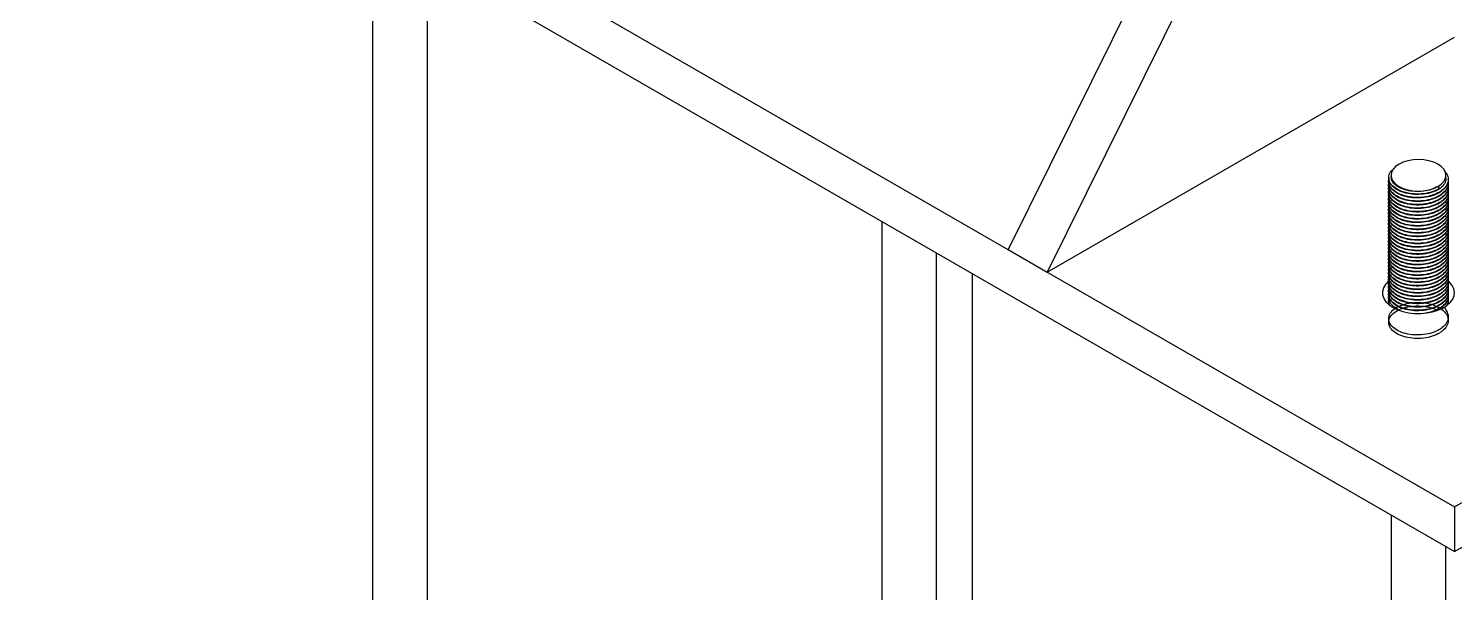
# Model space of a CAD drawing. Header units: millimetres. Extents: x 0 to 594, y 0 to 420.
# Drawn here: x 468.94 to 485.44, y 106.19 to 112.72 of the extents above; entities that cross this region are included whole.
import ezdxf

# ---------------------------------------------------------------- set-up
doc = ezdxf.new("R2010")
doc.units = ezdxf.units.MM

msp = doc.modelspace()

# ---------------------------------------------------------------- linework, layer by layer
at = {"color": 7, "linetype": 'Continuous', "lineweight": 25}
for p, q in [((484.99498, 119.68545), (480.28094, 110.15958)), ((485.44376, 119.42638), (480.72971, 109.90051)), ((468.9446, 116.70391), (485.44376, 107.17915)), ((485.44376, 107.17915), (501.94292, 116.70391)), ((468.9446, 116.18568), (485.44376, 106.66092)), ((485.44376, 106.66092), (501.94292, 116.18568)), ((472.92465, 113.88805), (472.92465, 96.86639)), ((473.55931, 96.86639), (473.55931, 113.52166)), ((480.72971, 109.90051), (485.44376, 112.62187)), ((484.6827, 110.99288), (484.6827, 110.98777)), ((484.6827, 110.95205), (484.6827, 110.94695)), ((484.6827, 110.91122), (484.6827, 110.90612)), ((484.70976, 111.02087), (484.70976, 111.0056)), ((485.25148, 110.89134), (485.27062, 110.86753)), ((485.34443, 110.9852), (485.34443, 111.02087)), ((485.37149, 110.96734), (485.37149, 110.97244)), ((485.37149, 110.92651), (485.37149, 110.93161)), ((485.37149, 110.88568), (485.37149, 110.89079)), ((484.6827, 110.8704), (484.6827, 110.86529)), ((484.6827, 110.82957), (484.6827, 110.82447)), ((484.6827, 110.78874), (484.6827, 110.78364)), ((484.6827, 110.74791), (484.6827, 110.74281)), ((485.27062, 110.86753), (485.27062, 110.86243)), ((485.37149, 110.84485), (485.37149, 110.84996)), ((485.37149, 110.80403), (485.37149, 110.80913)), ((485.37149, 110.7632), (485.37149, 110.7683)), ((485.37149, 110.72237), (485.37149, 110.72748)), ((484.6827, 110.70709), (484.6827, 110.70198)), ((484.6827, 110.66626), (484.6827, 110.66116)), ((484.6827, 110.62543), (484.6827, 110.62033)), ((484.6827, 110.58461), (484.6827, 110.5795)), ((485.37149, 110.68155), (485.37149, 110.68665)), ((485.37149, 110.64072), (485.37149, 110.64582)), ((485.37149, 110.59989), (485.37149, 110.605)), ((485.37149, 110.55907), (485.37149, 110.56417)), ((478.8172, 110.48635), (478.8172, 93.46469)), ((484.6827, 110.54378), (484.6827, 110.53868)), ((484.6827, 110.50295), (484.6827, 110.49785)), ((484.6827, 110.46213), (484.6827, 110.45702)), ((484.6827, 110.4213), (484.6827, 110.41619)), ((484.6827, 110.38047), (484.6827, 110.37537)), ((485.37149, 110.51824), (485.37149, 110.52334)), ((485.37149, 110.47741), (485.37149, 110.48251)), ((485.37149, 110.43658), (485.37149, 110.44169)), ((485.37149, 110.39576), (485.37149, 110.40086)), ((484.6827, 110.33964), (484.6827, 110.33454)), ((484.6827, 110.29882), (484.6827, 110.29371)), ((484.6827, 110.25799), (484.6827, 110.25289)), ((484.6827, 110.21716), (484.6827, 110.21206)), ((485.37149, 110.35493), (485.37149, 110.36003)), ((485.37149, 110.3141), (485.37149, 110.31921)), ((485.37149, 110.27328), (485.37149, 110.27838)), ((485.37149, 110.23245), (485.37149, 110.23755)), ((479.45187, 93.46469), (479.45187, 110.11996)), ((480.28094, 110.15958), (480.72971, 109.90051)), ((484.6827, 110.17634), (484.6827, 110.17123)), ((484.6827, 110.13551), (484.6827, 110.13041)), ((484.6827, 110.09468), (484.6827, 110.08958)), ((484.6827, 110.05385), (484.6827, 110.04875)), ((485.37149, 110.19162), (485.37149, 110.19673)), ((485.37149, 110.1508), (485.37149, 110.1559)), ((485.37149, 110.10997), (485.37149, 110.11507)), ((485.37149, 110.06914), (485.37149, 110.07424)), ((484.6827, 110.01303), (484.6827, 110.00792)), ((484.6827, 109.9722), (484.6827, 109.9671)), ((484.6827, 109.93137), (484.6827, 109.92627)), ((484.6827, 109.89055), (484.6827, 109.88544)), ((485.37149, 110.02831), (485.37149, 110.03342)), ((485.37149, 109.98749), (485.37149, 109.99259)), ((485.37149, 109.94666), (485.37149, 109.95176)), ((485.37149, 109.90583), (485.37149, 109.91094)), ((479.86854, 100.50863), (479.86854, 109.87943)), ((484.6827, 109.84972), (484.6827, 109.84462)), ((484.6827, 109.80889), (484.6827, 109.80379)), ((484.6827, 109.76807), (484.6827, 109.76296)), ((484.6827, 109.72724), (484.6827, 109.72213)), ((485.37149, 109.86501), (485.37149, 109.87011)), ((485.37149, 109.82418), (485.37149, 109.82928)), ((485.37149, 109.78335), (485.37149, 109.78846)), ((485.37149, 109.74252), (485.37149, 109.74763)), ((484.6827, 109.68641), (484.6827, 109.68131)), ((484.6827, 109.64558), (484.6827, 109.64048)), ((484.6827, 109.60476), (484.6827, 109.59965)), ((484.6827, 109.56393), (484.6827, 109.55883)), ((485.37149, 109.7017), (485.37149, 109.7068)), ((485.37149, 109.66087), (485.37149, 109.66597)), ((485.37149, 109.62004), (485.37149, 109.62515)), ((485.37149, 109.57922), (485.37149, 109.58432)), ((484.6827, 109.5231), (484.6827, 109.518)), ((484.77257, 109.47343), (484.73615, 109.49898)), ((485.37149, 109.53839), (485.37149, 109.54349)), ((484.70976, 107.08465), (484.70976, 90.06299)), ((485.44376, 107.17915), (485.44376, 106.66092)), ((485.34443, 90.06299), (485.34443, 106.71826))]:
    msp.add_line(p, q, dxfattribs=at)
at = {"color": 7, "linetype": 'Continuous', "lineweight": 25, "flags": 128}
for points in [[(485.25148, 111.15041), (485.20339, 111.17319), (485.14853, 111.19012), (485.089, 111.20055), (485.02709, 111.20407), (484.96518, 111.20055), (484.90565, 111.19012), (484.85079, 111.17319), (484.8027, 111.15041), (484.76324, 111.12265), (484.73391, 111.09098), (484.71586, 111.05661), (484.70976, 111.02087), (484.71586, 110.98513), (484.73391, 110.95077), (484.76324, 110.9191), (484.8027, 110.89134), (484.85079, 110.86855), (484.90565, 110.85163), (484.96518, 110.8412), (485.02709, 110.83768), (485.089, 110.8412), (485.14853, 110.85163), (485.20339, 110.86855), (485.25148, 110.89134)], [(485.25148, 110.89134), (485.29094, 110.9191), (485.32027, 110.95077), (485.33833, 110.98513), (485.34443, 111.02087), (485.33833, 111.05661), (485.32027, 111.09098), (485.29094, 111.12265), (485.25148, 111.15041)], [(484.68275, 109.79541), (484.677, 109.79041), (484.64386, 109.75438), (484.62173, 109.71563), (484.61127, 109.67528), (484.61277, 109.63449), (484.62619, 109.59444), (484.65114, 109.55627), (484.68691, 109.52108), (484.73246, 109.48989)], [(484.73246, 109.48989), (484.78649, 109.46359), (484.84745, 109.44294), (484.91357, 109.42854), (484.98295, 109.42079), (485.05361, 109.41992), (485.1235, 109.42596), (485.19062, 109.43874), (485.25303, 109.45787), (485.30895, 109.48282), (485.35676, 109.51287), (485.39508, 109.54715), (485.42282, 109.58467), (485.43917, 109.62436), (485.44366, 109.66508), (485.43618, 109.70565), (485.41692, 109.7449), (485.38645, 109.78171), (485.36715, 109.79897)]]:
    msp.add_lwpolyline(points, dxfattribs=at)
at = {"color": 7, "linetype": 'Continuous', "lineweight": 25}
for points, knots in [([(485.32959, 111.06606), (485.34013, 111.05407), (485.36683, 111.02371), (485.37611, 110.96732), (485.35823, 110.90445), (485.31621, 110.85724), (485.25954, 110.81797), (485.18845, 110.78616), (485.08672, 110.76417), (484.97984, 110.76117), (484.87771, 110.77685), (484.78909, 110.80925), (484.72205, 110.85586), (484.68699, 110.91126), (484.67594, 110.95363), (484.6862, 110.9746), (484.68727, 110.97678)], [0, 0, 0, 0, 0.05249283, 0.13290047, 0.21628886, 0.29877283, 0.33703869, 0.41773049, 0.50118346, 0.58346792, 0.66304774, 0.74581618, 0.82906427, 0.90910047, 0.99053264, 1, 1, 1, 1]), ([(485.27062, 110.86753), (485.24389, 110.85398), (485.18952, 110.82641), (485.08643, 110.80515), (484.9799, 110.80196), (484.87773, 110.81769), (484.78893, 110.85009), (484.72267, 110.8966), (484.68475, 110.95242), (484.67978, 111.01153), (484.69792, 111.06044), (484.72745, 111.08425), (484.73658, 111.09161)], [0, 0, 0, 0, 0.104196, 0.21195746, 0.31821003, 0.42097016, 0.5278477, 0.63534459, 0.73869403, 0.84384606, 0.95171613, 1, 1, 1, 1]), ([(485.36689, 110.94804), (485.36878, 110.9412), (485.37651, 110.91327), (485.3566, 110.86347), (485.31638, 110.81643), (485.25947, 110.77713), (485.18848, 110.74533), (485.08671, 110.72334), (484.97984, 110.72034), (484.87771, 110.73603), (484.78909, 110.76842), (484.72205, 110.81504), (484.68699, 110.87043), (484.67594, 110.9128), (484.6862, 110.93377), (484.68727, 110.93596)], [0, 0, 0, 0, 0.03024558, 0.12350622, 0.21575538, 0.25855149, 0.34879629, 0.44212917, 0.53415518, 0.62315636, 0.71572366, 0.80882739, 0.89833898, 0.98941181, 1, 1, 1, 1]), ([(485.36689, 110.90721), (485.36878, 110.90037), (485.37651, 110.87244), (485.3566, 110.82265), (485.31638, 110.77561), (485.25947, 110.7363), (485.18848, 110.70451), (485.08671, 110.68252), (484.97984, 110.67951), (484.87771, 110.6952), (484.78909, 110.72759), (484.72205, 110.77421), (484.68699, 110.82961), (484.67594, 110.87197), (484.6862, 110.89294), (484.68727, 110.89513)], [0, 0, 0, 0, 0.03024558, 0.12350622, 0.21575538, 0.25855149, 0.34879629, 0.44212917, 0.53415518, 0.62315636, 0.71572366, 0.80882739, 0.89833898, 0.98941181, 1, 1, 1, 1]), ([(485.27062, 110.86243), (485.24389, 110.84887), (485.18952, 110.8213), (485.08644, 110.80005), (484.97989, 110.79685), (484.87778, 110.81258), (484.78875, 110.84498), (484.72336, 110.89153), (484.68651, 110.94147), (484.68623, 110.9743), (484.68612, 110.98785)], [0, 0, 0, 0, 0.1284335, 0.26126185, 0.39223031, 0.51889393, 0.65063274, 0.78313497, 0.91052499, 1, 1, 1, 1]), ([(485.37052, 110.96728), (485.37084, 110.96592), (485.37611, 110.94345), (485.35577, 110.89917), (485.31647, 110.85216), (485.25943, 110.81285), (485.18849, 110.78106), (485.08671, 110.75907), (484.97982, 110.75607), (484.8778, 110.77175), (484.78874, 110.80416), (484.72336, 110.8507), (484.68651, 110.90064), (484.68623, 110.93347), (484.68612, 110.94702)], [0, 0, 0, 0, 0.00638904, 0.10592547, 0.20438233, 0.25005832, 0.34637596, 0.44598947, 0.54420818, 0.63919851, 0.73799493, 0.83736387, 0.93289896, 1, 1, 1, 1]), ([(485.37052, 110.92645), (485.37084, 110.92509), (485.37611, 110.90262), (485.35577, 110.85835), (485.31647, 110.81133), (485.25943, 110.77203), (485.18849, 110.74023), (485.08671, 110.71824), (484.97982, 110.71524), (484.8778, 110.73092), (484.78874, 110.76333), (484.72336, 110.80987), (484.68651, 110.85981), (484.68623, 110.89265), (484.68612, 110.90619)], [0, 0, 0, 0, 0.00638904, 0.10592547, 0.20438233, 0.25005832, 0.34637596, 0.44598947, 0.54420818, 0.63919851, 0.73799493, 0.83736387, 0.93289896, 1, 1, 1, 1]), ([(485.37052, 110.88562), (485.37084, 110.88427), (485.37611, 110.8618), (485.35577, 110.81752), (485.31647, 110.77051), (485.25943, 110.7312), (485.18849, 110.6994), (485.08671, 110.67741), (484.97982, 110.67441), (484.8778, 110.69009), (484.78874, 110.7225), (484.72336, 110.76904), (484.68651, 110.81899), (484.68623, 110.85182), (484.68612, 110.86537)], [0, 0, 0, 0, 0.00638904, 0.10592547, 0.20438233, 0.25005832, 0.34637596, 0.44598947, 0.54420818, 0.63919851, 0.73799493, 0.83736387, 0.93289896, 1, 1, 1, 1]), ([(485.25148, 110.89134), (485.22685, 110.8788), (485.17675, 110.8533), (485.08177, 110.83354), (484.9836, 110.83044), (484.88951, 110.84479), (484.80748, 110.87448), (484.74723, 110.9172), (484.71328, 110.96309), (484.71302, 110.99326), (484.71291, 111.00571)], [0, 0, 0, 0, 0.12843066, 0.26125695, 0.392223, 0.51888349, 0.65062003, 0.78312015, 0.91050715, 1, 1, 1, 1]), ([(485.34354, 110.98514), (485.34383, 110.98389), (485.3487, 110.96313), (485.3293, 110.92251), (485.29969, 110.88354), (485.27463, 110.86656), (485.27127, 110.86428)], [0, 0, 0, 0, 0.02902998, 0.48226574, 0.93058476, 1, 1, 1, 1]), ([(485.36689, 110.86638), (485.36878, 110.85954), (485.37651, 110.83162), (485.3566, 110.78182), (485.31638, 110.73478), (485.25947, 110.69548), (485.18848, 110.66368), (485.08671, 110.64169), (484.97984, 110.63869), (484.87771, 110.65437), (484.78909, 110.68676), (484.72205, 110.73338), (484.68699, 110.78878), (484.67594, 110.83114), (484.6862, 110.85212), (484.68727, 110.8543)], [0, 0, 0, 0, 0.03024558, 0.12350622, 0.21575538, 0.25855149, 0.34879629, 0.44212917, 0.53415518, 0.62315636, 0.71572366, 0.80882739, 0.89833898, 0.98941181, 1, 1, 1, 1]), ([(485.36689, 110.82556), (485.36878, 110.81872), (485.37651, 110.79079), (485.3566, 110.74099), (485.31638, 110.69395), (485.25947, 110.65465), (485.18848, 110.62285), (485.08671, 110.60086), (484.97984, 110.59786), (484.87771, 110.61355), (484.78909, 110.64594), (484.72205, 110.69255), (484.68699, 110.74795), (484.67594, 110.79032), (484.6862, 110.81129), (484.68727, 110.81347)], [0, 0, 0, 0, 0.03024558, 0.12350622, 0.21575538, 0.25855149, 0.34879629, 0.44212917, 0.53415518, 0.62315636, 0.71572366, 0.80882739, 0.89833898, 0.98941181, 1, 1, 1, 1]), ([(485.36689, 110.78473), (485.36878, 110.77789), (485.37651, 110.74996), (485.3566, 110.70017), (485.31638, 110.65313), (485.25947, 110.61382), (485.18848, 110.58202), (485.08671, 110.56004), (484.97984, 110.55703), (484.87771, 110.57272), (484.78909, 110.60511), (484.72205, 110.65173), (484.68699, 110.70713), (484.67594, 110.74949), (484.6862, 110.77046), (484.68727, 110.77265)], [0, 0, 0, 0, 0.03024558, 0.12350622, 0.21575538, 0.25855149, 0.34879629, 0.44212917, 0.53415518, 0.62315636, 0.71572366, 0.80882739, 0.89833898, 0.98941181, 1, 1, 1, 1]), ([(485.36689, 110.7439), (485.36878, 110.73706), (485.37651, 110.70914), (485.3566, 110.65934), (485.31638, 110.6123), (485.25947, 110.573), (485.18848, 110.5412), (485.08671, 110.51921), (484.97984, 110.51621), (484.87771, 110.53189), (484.78909, 110.56428), (484.72205, 110.6109), (484.68699, 110.6663), (484.67594, 110.70866), (484.6862, 110.72964), (484.68727, 110.73182)], [0, 0, 0, 0, 0.03024558, 0.12350622, 0.21575538, 0.25855149, 0.34879629, 0.44212917, 0.53415518, 0.62315636, 0.71572366, 0.80882739, 0.89833898, 0.98941181, 1, 1, 1, 1]), ([(485.37052, 110.8448), (485.37084, 110.84344), (485.37611, 110.82097), (485.35577, 110.77669), (485.31647, 110.72968), (485.25943, 110.69037), (485.18849, 110.65858), (485.08671, 110.63659), (484.97982, 110.63359), (484.8778, 110.64927), (484.78874, 110.68168), (484.72336, 110.72822), (484.68651, 110.77816), (484.68623, 110.81099), (484.68612, 110.82454)], [0, 0, 0, 0, 0.00638904, 0.10592547, 0.20438233, 0.25005832, 0.34637596, 0.44598947, 0.54420818, 0.63919851, 0.73799493, 0.83736387, 0.93289896, 1, 1, 1, 1]), ([(485.37052, 110.80397), (485.37084, 110.80261), (485.37611, 110.78014), (485.35577, 110.73586), (485.31647, 110.68885), (485.25943, 110.64955), (485.18849, 110.61775), (485.08671, 110.59576), (484.97982, 110.59276), (484.8778, 110.60844), (484.78874, 110.64085), (484.72336, 110.68739), (484.68651, 110.73733), (484.68623, 110.77017), (484.68612, 110.78371)], [0, 0, 0, 0, 0.00638904, 0.10592547, 0.20438233, 0.25005832, 0.34637596, 0.44598947, 0.54420818, 0.63919851, 0.73799493, 0.83736387, 0.93289896, 1, 1, 1, 1]), ([(485.37052, 110.76314), (485.37084, 110.76179), (485.37611, 110.73932), (485.35577, 110.69504), (485.31647, 110.64802), (485.25943, 110.60872), (485.18849, 110.57692), (485.08671, 110.55493), (484.97982, 110.55193), (484.8778, 110.56761), (484.78874, 110.60002), (484.72336, 110.64656), (484.68651, 110.69651), (484.68623, 110.72934), (484.68612, 110.74288)], [0, 0, 0, 0, 0.00638904, 0.10592547, 0.20438233, 0.25005832, 0.34637596, 0.44598947, 0.54420818, 0.63919851, 0.73799493, 0.83736387, 0.93289896, 1, 1, 1, 1]), ([(485.37052, 110.72231), (485.37084, 110.72096), (485.37611, 110.69849), (485.35577, 110.65421), (485.31647, 110.6072), (485.25943, 110.56789), (485.18849, 110.53609), (485.08671, 110.51411), (484.97982, 110.5111), (484.8778, 110.52678), (484.78874, 110.5592), (484.72336, 110.60574), (484.68651, 110.65568), (484.68623, 110.68851), (484.68612, 110.70206)], [0, 0, 0, 0, 0.00638904, 0.10592547, 0.20438233, 0.25005832, 0.34637596, 0.44598947, 0.54420818, 0.63919851, 0.73799493, 0.83736387, 0.93289896, 1, 1, 1, 1]), ([(485.36689, 110.70307), (485.36878, 110.69624), (485.37651, 110.66831), (485.3566, 110.61851), (485.31638, 110.57147), (485.25947, 110.53217), (485.18848, 110.50037), (485.08671, 110.47838), (484.97984, 110.47538), (484.87771, 110.49106), (484.78909, 110.52346), (484.72205, 110.57007), (484.68699, 110.62547), (484.67594, 110.66784), (484.6862, 110.68881), (484.68727, 110.69099)], [0, 0, 0, 0, 0.03024558, 0.12350622, 0.21575538, 0.25855149, 0.34879629, 0.44212917, 0.53415518, 0.62315636, 0.71572366, 0.80882739, 0.89833898, 0.98941181, 1, 1, 1, 1]), ([(485.36689, 110.66225), (485.36878, 110.65541), (485.37651, 110.62748), (485.3566, 110.57768), (485.31638, 110.53064), (485.25947, 110.49134), (485.18848, 110.45954), (485.08671, 110.43756), (484.97984, 110.43455), (484.87771, 110.45024), (484.78909, 110.48263), (484.72205, 110.52925), (484.68699, 110.58464), (484.67594, 110.62701), (484.6862, 110.64798), (484.68727, 110.65017)], [0, 0, 0, 0, 0.03024558, 0.12350622, 0.21575538, 0.25855149, 0.34879629, 0.44212917, 0.53415518, 0.62315636, 0.71572366, 0.80882739, 0.89833898, 0.98941181, 1, 1, 1, 1]), ([(485.36689, 110.62142), (485.36878, 110.61458), (485.37651, 110.58666), (485.3566, 110.53686), (485.31638, 110.48982), (485.25947, 110.45052), (485.18848, 110.41872), (485.08671, 110.39673), (484.97984, 110.39373), (484.87771, 110.40941), (484.78909, 110.4418), (484.72205, 110.48842), (484.68699, 110.54382), (484.67594, 110.58618), (484.6862, 110.60715), (484.68727, 110.60934)], [0, 0, 0, 0, 0.03024558, 0.12350622, 0.21575538, 0.25855149, 0.34879629, 0.44212917, 0.53415518, 0.62315636, 0.71572366, 0.80882739, 0.89833898, 0.98941181, 1, 1, 1, 1]), ([(485.36689, 110.58059), (485.36878, 110.57375), (485.37651, 110.54583), (485.3566, 110.49603), (485.31638, 110.44899), (485.25947, 110.40969), (485.18848, 110.37789), (485.08671, 110.3559), (484.97984, 110.3529), (484.87771, 110.36858), (484.78909, 110.40098), (484.72205, 110.44759), (484.68699, 110.50299), (484.67594, 110.54535), (484.6862, 110.56633), (484.68727, 110.56851)], [0, 0, 0, 0, 0.03024558, 0.12350622, 0.21575538, 0.25855149, 0.34879629, 0.44212917, 0.53415518, 0.62315636, 0.71572366, 0.80882739, 0.89833898, 0.98941181, 1, 1, 1, 1]), ([(485.37052, 110.68149), (485.37084, 110.68013), (485.37611, 110.65766), (485.35577, 110.61338), (485.31647, 110.56637), (485.25943, 110.52707), (485.18849, 110.49527), (485.08671, 110.47328), (484.97982, 110.47028), (484.8778, 110.48596), (484.78874, 110.51837), (484.72336, 110.56491), (484.68651, 110.61485), (484.68623, 110.64768), (484.68612, 110.66123)], [0, 0, 0, 0, 0.00638904, 0.10592547, 0.20438233, 0.25005832, 0.34637596, 0.44598947, 0.54420818, 0.63919851, 0.73799493, 0.83736387, 0.93289896, 1, 1, 1, 1]), ([(485.37052, 110.64066), (485.37084, 110.6393), (485.37611, 110.61684), (485.35577, 110.57256), (485.31647, 110.52554), (485.25943, 110.48624), (485.18849, 110.45444), (485.08671, 110.43245), (484.97982, 110.42945), (484.8778, 110.44513), (484.78874, 110.47754), (484.72336, 110.52408), (484.68651, 110.57402), (484.68623, 110.60686), (484.68612, 110.6204)], [0, 0, 0, 0, 0.00638904, 0.10592547, 0.20438233, 0.25005832, 0.34637596, 0.44598947, 0.54420818, 0.63919851, 0.73799493, 0.83736387, 0.93289896, 1, 1, 1, 1]), ([(485.37052, 110.59983), (485.37084, 110.59848), (485.37611, 110.57601), (485.35577, 110.53173), (485.31647, 110.48472), (485.25943, 110.44541), (485.18849, 110.41361), (485.08671, 110.39162), (484.97982, 110.38862), (484.8778, 110.4043), (484.78874, 110.43672), (484.72336, 110.48325), (484.68651, 110.5332), (484.68623, 110.56603), (484.68612, 110.57958)], [0, 0, 0, 0, 0.00638904, 0.10592547, 0.20438233, 0.25005832, 0.34637596, 0.44598947, 0.54420818, 0.63919851, 0.73799493, 0.83736387, 0.93289896, 1, 1, 1, 1]), ([(485.37052, 110.55901), (485.37084, 110.55765), (485.37611, 110.53518), (485.35577, 110.4909), (485.31647, 110.44389), (485.25943, 110.40458), (485.18849, 110.37279), (485.08671, 110.3508), (484.97982, 110.3478), (484.8778, 110.36348), (484.78874, 110.39589), (484.72336, 110.44243), (484.68651, 110.49237), (484.68623, 110.5252), (484.68612, 110.53875)], [0, 0, 0, 0, 0.00638904, 0.10592547, 0.20438233, 0.25005832, 0.34637596, 0.44598947, 0.54420818, 0.63919851, 0.73799493, 0.83736387, 0.93289896, 1, 1, 1, 1]), ([(485.36689, 110.53977), (485.36878, 110.53293), (485.37651, 110.505), (485.3566, 110.4552), (485.31638, 110.40816), (485.25947, 110.36886), (485.18848, 110.33706), (485.08671, 110.31507), (484.97984, 110.31207), (484.87771, 110.32776), (484.78909, 110.36015), (484.72205, 110.40676), (484.68699, 110.46216), (484.67594, 110.50453), (484.6862, 110.5255), (484.68727, 110.52768)], [0, 0, 0, 0, 0.03024558, 0.12350622, 0.21575538, 0.25855149, 0.34879629, 0.44212917, 0.53415518, 0.62315636, 0.71572366, 0.80882739, 0.89833898, 0.98941181, 1, 1, 1, 1]), ([(485.36689, 110.49894), (485.36878, 110.4921), (485.37651, 110.46417), (485.3566, 110.41438), (485.31638, 110.36734), (485.25947, 110.32803), (485.18848, 110.29623), (485.08671, 110.27425), (484.97984, 110.27124), (484.87771, 110.28693), (484.78909, 110.31932), (484.72205, 110.36594), (484.68699, 110.42134), (484.67594, 110.4637), (484.6862, 110.48467), (484.68727, 110.48686)], [0, 0, 0, 0, 0.03024558, 0.12350622, 0.21575538, 0.25855149, 0.34879629, 0.44212917, 0.53415518, 0.62315636, 0.71572366, 0.80882739, 0.89833898, 0.98941181, 1, 1, 1, 1]), ([(485.36689, 110.45811), (485.36878, 110.45127), (485.37651, 110.42335), (485.3566, 110.37355), (485.31638, 110.32651), (485.25947, 110.28721), (485.18848, 110.25541), (485.08671, 110.23342), (484.97984, 110.23042), (484.87771, 110.2461), (484.78909, 110.27849), (484.72205, 110.32511), (484.68699, 110.38051), (484.67594, 110.42287), (484.6862, 110.44385), (484.68727, 110.44603)], [0, 0, 0, 0, 0.03024558, 0.12350622, 0.21575538, 0.25855149, 0.34879629, 0.44212917, 0.53415518, 0.62315636, 0.71572366, 0.80882739, 0.89833898, 0.98941181, 1, 1, 1, 1]), ([(485.36689, 110.41729), (485.36878, 110.41045), (485.37651, 110.38252), (485.3566, 110.33272), (485.31638, 110.28568), (485.25947, 110.24638), (485.18848, 110.21458), (485.08671, 110.19259), (484.97984, 110.18959), (484.87771, 110.20528), (484.78909, 110.23767), (484.72205, 110.28428), (484.68699, 110.33968), (484.67594, 110.38205), (484.6862, 110.40302), (484.68727, 110.4052)], [0, 0, 0, 0, 0.03024558, 0.12350622, 0.21575538, 0.25855149, 0.34879629, 0.44212917, 0.53415518, 0.62315636, 0.71572366, 0.80882739, 0.89833898, 0.98941181, 1, 1, 1, 1]), ([(485.37052, 110.51818), (485.37084, 110.51682), (485.37611, 110.49435), (485.35577, 110.45007), (485.31647, 110.40306), (485.25943, 110.36376), (485.18849, 110.33196), (485.08671, 110.30997), (484.97982, 110.30697), (484.8778, 110.32265), (484.78874, 110.35506), (484.72336, 110.4016), (484.68651, 110.45154), (484.68623, 110.48438), (484.68612, 110.49792)], [0, 0, 0, 0, 0.00638904, 0.10592547, 0.20438233, 0.25005832, 0.34637596, 0.44598947, 0.54420818, 0.63919851, 0.73799493, 0.83736387, 0.93289896, 1, 1, 1, 1]), ([(485.37052, 110.47735), (485.37084, 110.476), (485.37611, 110.45353), (485.35577, 110.40925), (485.31647, 110.36224), (485.25943, 110.32293), (485.18849, 110.29113), (485.08671, 110.26914), (484.97982, 110.26614), (484.8778, 110.28182), (484.78874, 110.31423), (484.72336, 110.36077), (484.68651, 110.41072), (484.68623, 110.44355), (484.68612, 110.45709)], [0, 0, 0, 0, 0.00638904, 0.10592547, 0.20438233, 0.25005832, 0.34637596, 0.44598947, 0.54420818, 0.63919851, 0.73799493, 0.83736387, 0.93289896, 1, 1, 1, 1]), ([(485.37052, 110.43652), (485.37084, 110.43517), (485.37611, 110.4127), (485.35577, 110.36842), (485.31647, 110.32141), (485.25943, 110.2821), (485.18849, 110.2503), (485.08671, 110.22832), (484.97982, 110.22532), (484.8778, 110.241), (484.78874, 110.27341), (484.72336, 110.31995), (484.68651, 110.36989), (484.68623, 110.40272), (484.68612, 110.41627)], [0, 0, 0, 0, 0.00638904, 0.10592547, 0.20438233, 0.25005832, 0.34637596, 0.44598947, 0.54420818, 0.63919851, 0.73799493, 0.83736387, 0.93289896, 1, 1, 1, 1]), ([(485.37052, 110.3957), (485.37084, 110.39434), (485.37611, 110.37187), (485.35577, 110.32759), (485.31647, 110.28058), (485.25943, 110.24128), (485.18849, 110.20948), (485.08671, 110.18749), (484.97982, 110.18449), (484.8778, 110.20017), (484.78874, 110.23258), (484.72336, 110.27912), (484.68651, 110.32906), (484.68623, 110.36189), (484.68612, 110.37544)], [0, 0, 0, 0, 0.00638904, 0.10592547, 0.20438233, 0.25005832, 0.34637596, 0.44598947, 0.54420818, 0.63919851, 0.73799493, 0.83736387, 0.93289896, 1, 1, 1, 1]), ([(485.36689, 110.37646), (485.36878, 110.36962), (485.37651, 110.34169), (485.3566, 110.2919), (485.31638, 110.24486), (485.25947, 110.20555), (485.18848, 110.17375), (485.08671, 110.15177), (484.97984, 110.14876), (484.87771, 110.16445), (484.78909, 110.19684), (484.72205, 110.24346), (484.68699, 110.29885), (484.67594, 110.34122), (484.6862, 110.36219), (484.68727, 110.36438)], [0, 0, 0, 0, 0.03024558, 0.12350622, 0.21575538, 0.25855149, 0.34879629, 0.44212917, 0.53415518, 0.62315636, 0.71572366, 0.80882739, 0.89833898, 0.98941181, 1, 1, 1, 1]), ([(485.36689, 110.33563), (485.36878, 110.32879), (485.37651, 110.30087), (485.3566, 110.25107), (485.31638, 110.20403), (485.25947, 110.16473), (485.18848, 110.13293), (485.08671, 110.11094), (484.97984, 110.10794), (484.87771, 110.12362), (484.78909, 110.15601), (484.72205, 110.20263), (484.68699, 110.25803), (484.67594, 110.30039), (484.6862, 110.32137), (484.68727, 110.32355)], [0, 0, 0, 0, 0.03024558, 0.12350622, 0.21575538, 0.25855149, 0.34879629, 0.44212917, 0.53415518, 0.62315636, 0.71572366, 0.80882739, 0.89833898, 0.98941181, 1, 1, 1, 1]), ([(485.36689, 110.2948), (485.36878, 110.28797), (485.37651, 110.26004), (485.3566, 110.21024), (485.31638, 110.1632), (485.25947, 110.1239), (485.18848, 110.0921), (485.08671, 110.07011), (484.97984, 110.06711), (484.87771, 110.08279), (484.78909, 110.11519), (484.72205, 110.1618), (484.68699, 110.2172), (484.67594, 110.25957), (484.6862, 110.28054), (484.68727, 110.28272)], [0, 0, 0, 0, 0.03024558, 0.12350622, 0.21575538, 0.25855149, 0.34879629, 0.44212917, 0.53415518, 0.62315636, 0.71572366, 0.80882739, 0.89833898, 0.98941181, 1, 1, 1, 1]), ([(485.36689, 110.25398), (485.36878, 110.24714), (485.37651, 110.21921), (485.3566, 110.16941), (485.31638, 110.12237), (485.25947, 110.08307), (485.18848, 110.05127), (485.08671, 110.02929), (484.97984, 110.02628), (484.87771, 110.04197), (484.78909, 110.07436), (484.72205, 110.12098), (484.68699, 110.17637), (484.67594, 110.21874), (484.6862, 110.23971), (484.68727, 110.2419)], [0, 0, 0, 0, 0.03024558, 0.12350622, 0.21575538, 0.25855149, 0.34879629, 0.44212917, 0.53415518, 0.62315636, 0.71572366, 0.80882739, 0.89833898, 0.98941181, 1, 1, 1, 1]), ([(485.37052, 110.35487), (485.37084, 110.35352), (485.37611, 110.33105), (485.35577, 110.28677), (485.31647, 110.23975), (485.25943, 110.20045), (485.18849, 110.16865), (485.08671, 110.14666), (484.97982, 110.14366), (484.8778, 110.15934), (484.78874, 110.19175), (484.72336, 110.23829), (484.68651, 110.28824), (484.68623, 110.32107), (484.68612, 110.33461)], [0, 0, 0, 0, 0.00638904, 0.10592547, 0.20438233, 0.25005832, 0.34637596, 0.44598947, 0.54420818, 0.63919851, 0.73799493, 0.83736387, 0.93289896, 1, 1, 1, 1]), ([(485.37052, 110.31404), (485.37084, 110.31269), (485.37611, 110.29022), (485.35577, 110.24594), (485.31647, 110.19893), (485.25943, 110.15962), (485.18849, 110.12782), (485.08671, 110.10584), (484.97982, 110.10283), (484.8778, 110.11851), (484.78874, 110.15093), (484.72336, 110.19746), (484.68651, 110.24741), (484.68623, 110.28024), (484.68612, 110.29379)], [0, 0, 0, 0, 0.00638904, 0.10592547, 0.20438233, 0.25005832, 0.34637596, 0.44598947, 0.54420818, 0.63919851, 0.73799493, 0.83736387, 0.93289896, 1, 1, 1, 1]), ([(485.37052, 110.27322), (485.37084, 110.27186), (485.37611, 110.24939), (485.35577, 110.20511), (485.31647, 110.1581), (485.25943, 110.11879), (485.18849, 110.087), (485.08671, 110.06501), (484.97982, 110.06201), (484.8778, 110.07769), (484.78874, 110.1101), (484.72336, 110.15664), (484.68651, 110.20658), (484.68623, 110.23941), (484.68612, 110.25296)], [0, 0, 0, 0, 0.00638904, 0.10592547, 0.20438233, 0.25005832, 0.34637596, 0.44598947, 0.54420818, 0.63919851, 0.73799493, 0.83736387, 0.93289896, 1, 1, 1, 1]), ([(485.37052, 110.23239), (485.37084, 110.23103), (485.37611, 110.20857), (485.35577, 110.16429), (485.31647, 110.11727), (485.25943, 110.07797), (485.18849, 110.04617), (485.08671, 110.02418), (484.97982, 110.02118), (484.8778, 110.03686), (484.78874, 110.06927), (484.72336, 110.11581), (484.68651, 110.16575), (484.68623, 110.19859), (484.68612, 110.21213)], [0, 0, 0, 0, 0.00638904, 0.10592547, 0.20438233, 0.25005832, 0.34637596, 0.44598947, 0.54420818, 0.63919851, 0.73799493, 0.83736387, 0.93289896, 1, 1, 1, 1]), ([(485.36689, 110.21315), (485.36878, 110.20631), (485.37651, 110.17838), (485.3566, 110.12859), (485.31638, 110.08155), (485.25947, 110.04225), (485.18848, 110.01045), (485.08671, 109.98846), (484.97984, 109.98546), (484.87771, 110.00114), (484.78909, 110.03353), (484.72205, 110.08015), (484.68699, 110.13555), (484.67594, 110.17791), (484.6862, 110.19888), (484.68727, 110.20107)], [0, 0, 0, 0, 0.03024558, 0.12350622, 0.21575538, 0.25855149, 0.34879629, 0.44212917, 0.53415518, 0.62315636, 0.71572366, 0.80882739, 0.89833898, 0.98941181, 1, 1, 1, 1]), ([(485.36689, 110.17232), (485.36878, 110.16548), (485.37651, 110.13756), (485.3566, 110.08776), (485.31638, 110.04072), (485.25947, 110.00142), (485.18848, 109.96962), (485.08671, 109.94763), (484.97984, 109.94463), (484.87771, 109.96031), (484.78909, 109.9927), (484.72205, 110.03932), (484.68699, 110.09472), (484.67594, 110.13708), (484.6862, 110.15806), (484.68727, 110.16024)], [0, 0, 0, 0, 0.03024558, 0.12350622, 0.21575538, 0.25855149, 0.34879629, 0.44212917, 0.53415518, 0.62315636, 0.71572366, 0.80882739, 0.89833898, 0.98941181, 1, 1, 1, 1]), ([(485.36689, 110.1315), (485.36878, 110.12466), (485.37651, 110.09673), (485.3566, 110.04693), (485.31638, 109.99989), (485.25947, 109.96059), (485.18848, 109.92879), (485.08671, 109.9068), (484.97984, 109.9038), (484.87771, 109.91949), (484.78909, 109.95188), (484.72205, 109.99849), (484.68699, 110.05389), (484.67594, 110.09626), (484.6862, 110.11723), (484.68727, 110.11941)], [0, 0, 0, 0, 0.03024558, 0.12350622, 0.21575538, 0.25855149, 0.34879629, 0.44212917, 0.53415518, 0.62315636, 0.71572366, 0.80882739, 0.89833898, 0.98941181, 1, 1, 1, 1]), ([(485.36689, 110.09067), (485.36878, 110.08383), (485.37651, 110.0559), (485.3566, 110.00611), (485.31638, 109.95907), (485.25947, 109.91976), (485.18848, 109.88796), (485.08671, 109.86598), (484.97984, 109.86297), (484.87771, 109.87866), (484.78909, 109.91105), (484.72205, 109.95767), (484.68699, 110.01307), (484.67594, 110.05543), (484.6862, 110.0764), (484.68727, 110.07859)], [0, 0, 0, 0, 0.03024558, 0.12350622, 0.21575538, 0.25855149, 0.34879629, 0.44212917, 0.53415518, 0.62315636, 0.71572366, 0.80882739, 0.89833898, 0.98941181, 1, 1, 1, 1]), ([(485.36689, 110.04984), (485.36878, 110.043), (485.37651, 110.01508), (485.3566, 109.96528), (485.31638, 109.91824), (485.25947, 109.87894), (485.18848, 109.84714), (485.08671, 109.82515), (484.97984, 109.82215), (484.87771, 109.83783), (484.78909, 109.87022), (484.72205, 109.91684), (484.68699, 109.97224), (484.67594, 110.0146), (484.6862, 110.03558), (484.68727, 110.03776)], [0, 0, 0, 0, 0.03024558, 0.12350622, 0.21575538, 0.25855149, 0.34879629, 0.44212917, 0.53415518, 0.62315636, 0.71572366, 0.80882739, 0.89833898, 0.98941181, 1, 1, 1, 1]), ([(485.37052, 110.19156), (485.37084, 110.19021), (485.37611, 110.16774), (485.35577, 110.12346), (485.31647, 110.07645), (485.25943, 110.03714), (485.18849, 110.00534), (485.08671, 109.98335), (484.97982, 109.98035), (484.8778, 109.99603), (484.78874, 110.02845), (484.72336, 110.07498), (484.68651, 110.12493), (484.68623, 110.15776), (484.68612, 110.17131)], [0, 0, 0, 0, 0.00638904, 0.10592547, 0.20438233, 0.25005832, 0.34637596, 0.44598947, 0.54420818, 0.63919851, 0.73799493, 0.83736387, 0.93289896, 1, 1, 1, 1]), ([(485.37052, 110.15074), (485.37084, 110.14938), (485.37611, 110.12691), (485.35577, 110.08263), (485.31647, 110.03562), (485.25943, 109.99631), (485.18849, 109.96452), (485.08671, 109.94253), (484.97982, 109.93953), (484.8778, 109.95521), (484.78874, 109.98762), (484.72336, 110.03416), (484.68651, 110.0841), (484.68623, 110.11693), (484.68612, 110.13048)], [0, 0, 0, 0, 0.00638904, 0.10592547, 0.20438233, 0.25005832, 0.34637596, 0.44598947, 0.54420818, 0.63919851, 0.73799493, 0.83736387, 0.93289896, 1, 1, 1, 1]), ([(485.37052, 110.10991), (485.37084, 110.10855), (485.37611, 110.08608), (485.35577, 110.0418), (485.31647, 109.99479), (485.25943, 109.95549), (485.18849, 109.92369), (485.08671, 109.9017), (484.97982, 109.8987), (484.8778, 109.91438), (484.78874, 109.94679), (484.72336, 109.99333), (484.68651, 110.04327), (484.68623, 110.07611), (484.68612, 110.08965)], [0, 0, 0, 0, 0.00638904, 0.10592547, 0.20438233, 0.25005832, 0.34637596, 0.44598947, 0.54420818, 0.63919851, 0.73799493, 0.83736387, 0.93289896, 1, 1, 1, 1]), ([(485.37052, 110.06908), (485.37084, 110.06773), (485.37611, 110.04526), (485.35577, 110.00098), (485.31647, 109.95397), (485.25943, 109.91466), (485.18849, 109.88286), (485.08671, 109.86087), (484.97982, 109.85787), (484.8778, 109.87355), (484.78874, 109.90596), (484.72336, 109.9525), (484.68651, 110.00245), (484.68623, 110.03528), (484.68612, 110.04882)], [0, 0, 0, 0, 0.00638904, 0.10592547, 0.20438233, 0.25005832, 0.34637596, 0.44598947, 0.54420818, 0.63919851, 0.73799493, 0.83736387, 0.93289896, 1, 1, 1, 1]), ([(485.36689, 110.00901), (485.36878, 110.00218), (485.37651, 109.97425), (485.3566, 109.92445), (485.31638, 109.87741), (485.25947, 109.83811), (485.18848, 109.80631), (485.08671, 109.78432), (484.97984, 109.78132), (484.87771, 109.79701), (484.78909, 109.8294), (484.72205, 109.87601), (484.68699, 109.93141), (484.67594, 109.97378), (484.6862, 109.99475), (484.68727, 109.99693)], [0, 0, 0, 0, 0.03024558, 0.12350622, 0.21575538, 0.25855149, 0.34879629, 0.44212917, 0.53415518, 0.62315636, 0.71572366, 0.80882739, 0.89833898, 0.98941181, 1, 1, 1, 1]), ([(485.36689, 109.96819), (485.36878, 109.96135), (485.37651, 109.93342), (485.3566, 109.88362), (485.31638, 109.83658), (485.25947, 109.79728), (485.18848, 109.76548), (485.08671, 109.7435), (484.97984, 109.74049), (484.87771, 109.75618), (484.78909, 109.78857), (484.72205, 109.83519), (484.68699, 109.89058), (484.67594, 109.93295), (484.6862, 109.95392), (484.68727, 109.95611)], [0, 0, 0, 0, 0.03024558, 0.12350622, 0.21575538, 0.25855149, 0.34879629, 0.44212917, 0.53415518, 0.62315636, 0.71572366, 0.80882739, 0.89833898, 0.98941181, 1, 1, 1, 1]), ([(485.36689, 109.92736), (485.36878, 109.92052), (485.37651, 109.8926), (485.3566, 109.8428), (485.31638, 109.79576), (485.25947, 109.75646), (485.18848, 109.72466), (485.08671, 109.70267), (484.97984, 109.69967), (484.87771, 109.71535), (484.78909, 109.74774), (484.72205, 109.79436), (484.68699, 109.84976), (484.67594, 109.89212), (484.6862, 109.91309), (484.68727, 109.91528)], [0, 0, 0, 0, 0.03024558, 0.12350622, 0.21575538, 0.25855149, 0.34879629, 0.44212917, 0.53415518, 0.62315636, 0.71572366, 0.80882739, 0.89833898, 0.98941181, 1, 1, 1, 1]), ([(485.36689, 109.88653), (485.36878, 109.87969), (485.37651, 109.85177), (485.3566, 109.80197), (485.31638, 109.75493), (485.25947, 109.71563), (485.18848, 109.68383), (485.08671, 109.66184), (484.97984, 109.65884), (484.87771, 109.67452), (484.78909, 109.70692), (484.72205, 109.75353), (484.68699, 109.80893), (484.67594, 109.8513), (484.6862, 109.87227), (484.68727, 109.87445)], [0, 0, 0, 0, 0.03024558, 0.12350622, 0.21575538, 0.25855149, 0.34879629, 0.44212917, 0.53415518, 0.62315636, 0.71572366, 0.80882739, 0.89833898, 0.98941181, 1, 1, 1, 1]), ([(485.37052, 110.02825), (485.37084, 110.0269), (485.37611, 110.00443), (485.35577, 109.96015), (485.31647, 109.91314), (485.25943, 109.87383), (485.18849, 109.84203), (485.08671, 109.82005), (484.97982, 109.81704), (484.8778, 109.83272), (484.78874, 109.86514), (484.72336, 109.91168), (484.68651, 109.96162), (484.68623, 109.99445), (484.68612, 110.008)], [0, 0, 0, 0, 0.00638904, 0.10592547, 0.20438233, 0.25005832, 0.34637596, 0.44598947, 0.54420818, 0.63919851, 0.73799493, 0.83736387, 0.93289896, 1, 1, 1, 1]), ([(485.37052, 109.98743), (485.37084, 109.98607), (485.37611, 109.9636), (485.35577, 109.91932), (485.31647, 109.87231), (485.25943, 109.83301), (485.18849, 109.80121), (485.08671, 109.77922), (484.97982, 109.77622), (484.8778, 109.7919), (484.78874, 109.82431), (484.72336, 109.87085), (484.68651, 109.92079), (484.68623, 109.95362), (484.68612, 109.96717)], [0, 0, 0, 0, 0.00638904, 0.10592547, 0.20438233, 0.25005832, 0.34637596, 0.44598947, 0.54420818, 0.63919851, 0.73799493, 0.83736387, 0.93289896, 1, 1, 1, 1]), ([(485.37052, 109.9466), (485.37084, 109.94525), (485.37611, 109.92278), (485.35577, 109.8785), (485.31647, 109.83148), (485.25943, 109.79218), (485.18849, 109.76038), (485.08671, 109.73839), (484.97982, 109.73539), (484.8778, 109.75107), (484.78874, 109.78348), (484.72336, 109.83002), (484.68651, 109.87996), (484.68623, 109.9128), (484.68612, 109.92634)], [0, 0, 0, 0, 0.00638904, 0.10592547, 0.20438233, 0.25005832, 0.34637596, 0.44598947, 0.54420818, 0.63919851, 0.73799493, 0.83736387, 0.93289896, 1, 1, 1, 1]), ([(485.37052, 109.90577), (485.37084, 109.90442), (485.37611, 109.88195), (485.35577, 109.83767), (485.31647, 109.79066), (485.25943, 109.75135), (485.18849, 109.71955), (485.08671, 109.69756), (484.97982, 109.69456), (484.8778, 109.71024), (484.78874, 109.74266), (484.72336, 109.78919), (484.68651, 109.83914), (484.68623, 109.87197), (484.68612, 109.88552)], [0, 0, 0, 0, 0.00638904, 0.10592547, 0.20438233, 0.25005832, 0.34637596, 0.44598947, 0.54420818, 0.63919851, 0.73799493, 0.83736387, 0.93289896, 1, 1, 1, 1]), ([(485.36689, 109.84571), (485.36878, 109.83887), (485.37651, 109.81094), (485.3566, 109.76114), (485.31638, 109.7141), (485.25947, 109.6748), (485.18848, 109.643), (485.08671, 109.62101), (484.97984, 109.61801), (484.87771, 109.6337), (484.78909, 109.66609), (484.72205, 109.71271), (484.68699, 109.7681), (484.67594, 109.81047), (484.6862, 109.83144), (484.68727, 109.83363)], [0, 0, 0, 0, 0.03024558, 0.12350622, 0.21575538, 0.25855149, 0.34879629, 0.44212917, 0.53415518, 0.62315636, 0.71572366, 0.80882739, 0.89833898, 0.98941181, 1, 1, 1, 1]), ([(485.36689, 109.80488), (485.36878, 109.79804), (485.37651, 109.77011), (485.3566, 109.72032), (485.31638, 109.67328), (485.25947, 109.63397), (485.18848, 109.60218), (485.08671, 109.58019), (484.97984, 109.57718), (484.87771, 109.59287), (484.78909, 109.62526), (484.72205, 109.67188), (484.68699, 109.72728), (484.67594, 109.76964), (484.6862, 109.79061), (484.68727, 109.7928)], [0, 0, 0, 0, 0.03024558, 0.12350622, 0.21575538, 0.25855149, 0.34879629, 0.44212917, 0.53415518, 0.62315636, 0.71572366, 0.80882739, 0.89833898, 0.98941181, 1, 1, 1, 1]), ([(485.36689, 109.76405), (485.36878, 109.75721), (485.37651, 109.72929), (485.3566, 109.67949), (485.31638, 109.63245), (485.25947, 109.59315), (485.18848, 109.56135), (485.08671, 109.53936), (484.97984, 109.53636), (484.87771, 109.55204), (484.78909, 109.58443), (484.72205, 109.63105), (484.68699, 109.68645), (484.67594, 109.72881), (484.6862, 109.74979), (484.68727, 109.75197)], [0, 0, 0, 0, 0.03024558, 0.12350622, 0.21575538, 0.25855149, 0.34879629, 0.44212917, 0.53415518, 0.62315636, 0.71572366, 0.80882739, 0.89833898, 0.98941181, 1, 1, 1, 1]), ([(485.36689, 109.72323), (485.36878, 109.71639), (485.37651, 109.68846), (485.3566, 109.63866), (485.31638, 109.59162), (485.25947, 109.55232), (485.18848, 109.52052), (485.08671, 109.49853), (484.97984, 109.49553), (484.87771, 109.51122), (484.78909, 109.54361), (484.72205, 109.59022), (484.68699, 109.64562), (484.67594, 109.68799), (484.6862, 109.70896), (484.68727, 109.71114)], [0, 0, 0, 0, 0.03024558, 0.12350622, 0.21575538, 0.25855149, 0.34879629, 0.44212917, 0.53415518, 0.62315636, 0.71572366, 0.80882739, 0.89833898, 0.98941181, 1, 1, 1, 1]), ([(485.37052, 109.86495), (485.37084, 109.86359), (485.37611, 109.84112), (485.35577, 109.79684), (485.31647, 109.74983), (485.25943, 109.71052), (485.18849, 109.67873), (485.08671, 109.65674), (484.97982, 109.65374), (484.8778, 109.66942), (484.78874, 109.70183), (484.72336, 109.74837), (484.68651, 109.79831), (484.68623, 109.83114), (484.68612, 109.84469)], [0, 0, 0, 0, 0.00638904, 0.10592547, 0.20438233, 0.25005832, 0.34637596, 0.44598947, 0.54420818, 0.63919851, 0.73799493, 0.83736387, 0.93289896, 1, 1, 1, 1]), ([(485.37052, 109.82412), (485.37084, 109.82276), (485.37611, 109.80029), (485.35577, 109.75602), (485.31647, 109.709), (485.25943, 109.6697), (485.18849, 109.6379), (485.08671, 109.61591), (484.97982, 109.61291), (484.8778, 109.62859), (484.78874, 109.661), (484.72336, 109.70754), (484.68651, 109.75748), (484.68623, 109.79032), (484.68612, 109.80386)], [0, 0, 0, 0, 0.00638904, 0.10592547, 0.20438233, 0.25005832, 0.34637596, 0.44598947, 0.54420818, 0.63919851, 0.73799493, 0.83736387, 0.93289896, 1, 1, 1, 1]), ([(485.37052, 109.78329), (485.37084, 109.78194), (485.37611, 109.75947), (485.35577, 109.71519), (485.31647, 109.66818), (485.25943, 109.62887), (485.18849, 109.59707), (485.08671, 109.57508), (484.97982, 109.57208), (484.8778, 109.58776), (484.78874, 109.62017), (484.72336, 109.66671), (484.68651, 109.71666), (484.68623, 109.74949), (484.68612, 109.76304)], [0, 0, 0, 0, 0.00638904, 0.10592547, 0.20438233, 0.25005832, 0.34637596, 0.44598947, 0.54420818, 0.63919851, 0.73799493, 0.83736387, 0.93289896, 1, 1, 1, 1]), ([(485.37052, 109.74247), (485.37084, 109.74111), (485.37611, 109.71864), (485.35577, 109.67436), (485.31647, 109.62735), (485.25943, 109.58804), (485.18849, 109.55625), (485.08671, 109.53426), (484.97982, 109.53126), (484.8778, 109.54694), (484.78874, 109.57935), (484.72336, 109.62589), (484.68651, 109.67583), (484.68623, 109.70866), (484.68612, 109.72221)], [0, 0, 0, 0, 0.00638904, 0.10592547, 0.20438233, 0.25005832, 0.34637596, 0.44598947, 0.54420818, 0.63919851, 0.73799493, 0.83736387, 0.93289896, 1, 1, 1, 1]), ([(484.69357, 109.51886), (484.69246, 109.52046), (484.67874, 109.54021), (484.67608, 109.56554), (484.68621, 109.58648), (484.68727, 109.58866)], [0, 0, 0, 0, 0.073081828, 0.903459675, 1, 1, 1, 1]), ([(485.36689, 109.6824), (485.36878, 109.67556), (485.37651, 109.64763), (485.3566, 109.59784), (485.31638, 109.5508), (485.25947, 109.51149), (485.18848, 109.47969), (485.08671, 109.45771), (484.97984, 109.4547), (484.87771, 109.47039), (484.78909, 109.50278), (484.72205, 109.5494), (484.68699, 109.6048), (484.67594, 109.64716), (484.6862, 109.66813), (484.68727, 109.67032)], [0, 0, 0, 0, 0.03024558, 0.12350622, 0.21575538, 0.25855149, 0.34879629, 0.44212917, 0.53415518, 0.62315636, 0.71572366, 0.80882739, 0.89833898, 0.98941181, 1, 1, 1, 1]), ([(484.79009, 109.46624), (484.76692, 109.48038), (484.72047, 109.50872), (484.6873, 109.56416), (484.67594, 109.60633), (484.6862, 109.62731), (484.68727, 109.62949)], [0, 0, 0, 0, 0.318008215, 0.6373331, 0.962227539, 1, 1, 1, 1]), ([(485.37052, 109.70164), (485.37084, 109.70028), (485.37611, 109.67781), (485.35577, 109.63353), (485.31647, 109.58652), (485.25943, 109.54722), (485.18849, 109.51542), (485.08671, 109.49343), (484.97982, 109.49043), (484.8778, 109.50611), (484.78874, 109.53852), (484.72336, 109.58506), (484.68651, 109.635), (484.68623, 109.66783), (484.68612, 109.68138)], [0, 0, 0, 0, 0.00638904, 0.10592547, 0.20438233, 0.25005832, 0.34637596, 0.44598947, 0.54420818, 0.63919851, 0.73799493, 0.83736387, 0.93289896, 1, 1, 1, 1]), ([(485.37052, 109.66081), (485.37084, 109.65946), (485.37611, 109.63699), (485.35577, 109.59271), (485.31647, 109.54569), (485.25943, 109.50639), (485.18849, 109.47459), (485.08671, 109.4526), (484.97982, 109.4496), (484.8778, 109.46528), (484.78874, 109.49769), (484.72336, 109.54423), (484.68651, 109.59418), (484.68623, 109.62701), (484.68612, 109.64055)], [0, 0, 0, 0, 0.00638904, 0.10592547, 0.20438233, 0.25005832, 0.34637596, 0.44598947, 0.54420818, 0.63919851, 0.73799493, 0.83736387, 0.93289896, 1, 1, 1, 1]), ([(485.36689, 109.64157), (485.36878, 109.63473), (485.37651, 109.6068), (485.35659, 109.55703), (485.31641, 109.5099), (485.2594, 109.47082), (485.1956, 109.44057), (485.13499, 109.42974), (485.108, 109.42492)], [0, 0, 0, 0, 0.071794989, 0.293171034, 0.512146062, 0.613732693, 0.827949929, 1, 1, 1, 1]), ([(485.37052, 109.61998), (485.37084, 109.61863), (485.37611, 109.59616), (485.35587, 109.5518), (485.31621, 109.50509), (485.26586, 109.4692), (485.23032, 109.45515), (485.20865, 109.44658)], [0, 0, 0, 0, 0.01987724, 0.32954937, 0.63586284, 0.77796741, 1, 1, 1, 1]), ([(485.36689, 109.60074), (485.36871, 109.59393), (485.37617, 109.5661), (485.36631, 109.53103), (485.34452, 109.50774), (485.34022, 109.50315)], [0, 0, 0, 0, 0.20654719, 0.84342451, 1, 1, 1, 1]), ([(485.36689, 109.55992), (485.36945, 109.55306), (485.37377, 109.54149), (485.36912, 109.53), (485.36723, 109.52533)], [0, 0, 0, 0, 0.59311751, 1, 1, 1, 1]), ([(485.2398, 109.46052), (485.26502, 109.483), (485.30818, 109.52148), (485.36398, 109.43398), (485.37656, 109.37643), (485.3581, 109.31182), (485.31622, 109.26503), (485.25954, 109.22569), (485.18845, 109.19391), (485.08672, 109.17192), (484.97983, 109.16892), (484.87775, 109.18459), (484.78895, 109.21701), (484.7226, 109.26354), (484.685, 109.31925), (484.67881, 109.37879), (484.70556, 109.43678), (484.76239, 109.48696), (484.8434, 109.52507), (484.94209, 109.54711), (485.04876, 109.55053), (485.15278, 109.53561), (485.24558, 109.50301), (485.31819, 109.45512), (485.36296, 109.39732), (485.37684, 109.33444), (485.35803, 109.27131), (485.31623, 109.22417), (485.25954, 109.18488), (485.18846, 109.15308), (485.08672, 109.13109), (484.97983, 109.12809), (484.87775, 109.14377), (484.78895, 109.17618), (484.7226, 109.22271), (484.685, 109.27842), (484.67881, 109.33796), (484.70556, 109.39595), (484.76239, 109.44613), (484.84343, 109.48426), (484.94197, 109.50622), (485.04918, 109.50995), (485.15127, 109.49391), (485.22011, 109.47445), (485.24558, 109.4573), (485.24752, 109.45599)], [0, 0, 0, 0, 0.03359276, 0.05749808, 0.08123195, 0.10584565, 0.13019239, 0.1414873, 0.16530504, 0.1899378, 0.21422565, 0.23771517, 0.26214588, 0.28671816, 0.31034239, 0.33437867, 0.35903626, 0.3831485, 0.4067197, 0.43125932, 0.455736, 0.47924729, 0.5034714, 0.52811795, 0.55202327, 0.57575714, 0.60037083, 0.62471757, 0.63601248, 0.65983023, 0.68446299, 0.70875084, 0.73224036, 0.75667107, 0.78124335, 0.80486758, 0.82890386, 0.85356145, 0.87767369, 0.90124488, 0.92578451, 0.95026118, 0.97377248, 0.99799659, 1, 1, 1, 1]), ([(484.68612, 109.5232), (484.68429, 109.52929), (484.68177, 109.53768), (484.68609, 109.54566), (484.68727, 109.54784)], [0, 0, 0, 0, 0.72681978, 1, 1, 1, 1])]:
    msp.add_open_spline(points, degree=3, knots=knots, dxfattribs=at)

doc.saveas('drawing.dxf')
